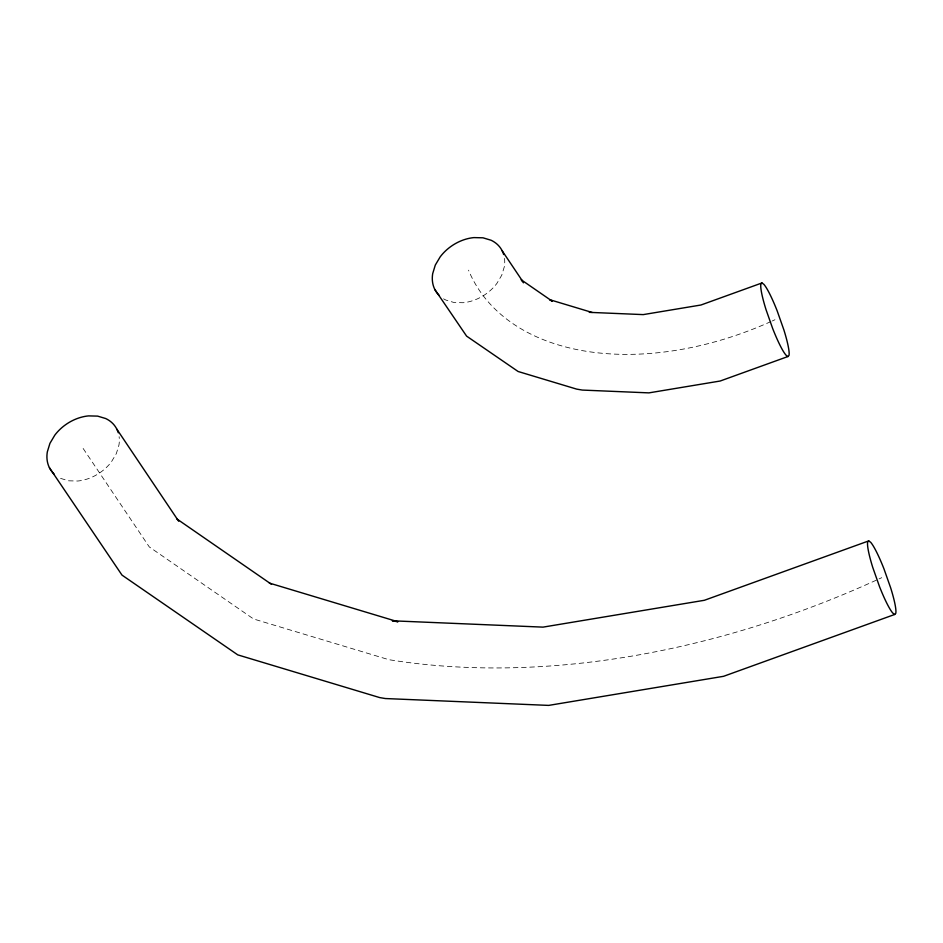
<?xml version="1.0" encoding="UTF-8"?>
<svg xmlns="http://www.w3.org/2000/svg" width="943" height="943" viewBox="0 0 943 943"><rect width="100%" height="100%" fill="white"/><g stroke="black" fill="none" stroke-linecap="round" stroke-linejoin="round"><path stroke-width="0.71" stroke-dasharray="4.71 3.54" d="M60.576 478.384L68.686 480.812L77.774 481.024A38.628 29.044 -33.9 0 0 111.474 461.764L116.354 453.559L118.959 445.013A39.523 29.728 -33.9 0 0 119.124 436.703M83.137 448.467L149.289 546.928L253.549 618.973L388.811 659.676A689.439 452.31 -26.6 0 0 877.744 579.521M774.946 319.748A264.547 173.559 -26.6 0 1 772.293 320.962M770.961 321.563A264.547 173.559 -26.6 0 1 468.518 270.169M881.729 577.682A689.439 452.31 -26.6 0 1 879.065 578.908M443.575 298.825A39.523 29.728 -33.9 0 0 445.956 300.086L454.054 302.514L463.143 302.727A38.628 29.044 -33.9 0 0 496.855 283.466L501.723 275.262L504.34 266.716A39.523 29.728 -33.9 0 0 504.505 258.406"/><path stroke-width="1.41" d="M761.968 282.959L760.918 284.043A38.628 5.163 70.1 0 0 766.011 309.587L772.718 328.635A39.523 5.281 70.1 0 0 785.979 355.11L787.924 356.537L788.973 355.452A38.628 5.163 70.1 0 0 783.881 329.909L777.173 310.872A39.523 5.281 70.1 0 0 763.913 284.385L761.968 282.959L700.979 305.002L643.232 314.608L589.292 312.345M868.751 540.893L867.701 541.977A38.628 5.163 70.1 0 0 872.782 567.521L879.501 586.57A39.523 5.281 70.1 0 0 892.762 613.044L894.695 614.471L895.756 613.386A38.628 5.163 70.1 0 0 890.663 587.843L883.945 568.806A39.523 5.281 70.1 0 0 870.695 542.319L868.751 540.893L704.374 600.29L543.015 627.13L392.3 620.8L397.934 621.767L269.344 583.069M787.924 356.537L720.181 381.019L648.902 392.877L582.314 390.072L576.68 389.117L518.108 371.495L466.596 336.121L434.806 289.43M894.695 614.471L723.576 676.308L548.685 705.399L385.322 698.539L379.687 697.584L237.754 654.866L121.989 575.1L49.437 467.728M592.192 312.475L549.698 299.685L552.009 301.194M551.938 301.006L521.208 279.776L523.471 282.829M176.6 518.756L271.525 584.342M502.23 250.897L522.481 281.049M116.849 429.195L178.675 521.231M439.391 295.63A39.523 29.728 -33.9 0 1 432.696 273.611L435.301 265.066L440.181 256.873A38.628 29.044 -33.9 0 1 473.893 237.601L482.981 237.813L491.079 240.241A39.523 29.728 -33.9 0 1 503.668 254.516M54.01 473.928A39.523 29.728 -33.9 0 1 47.315 451.909L49.932 443.363L54.8 435.171A38.628 29.044 -33.9 0 1 88.512 415.898L97.6 416.111L105.699 418.539A39.523 29.728 -33.9 0 1 118.288 432.813"/></g></svg>
